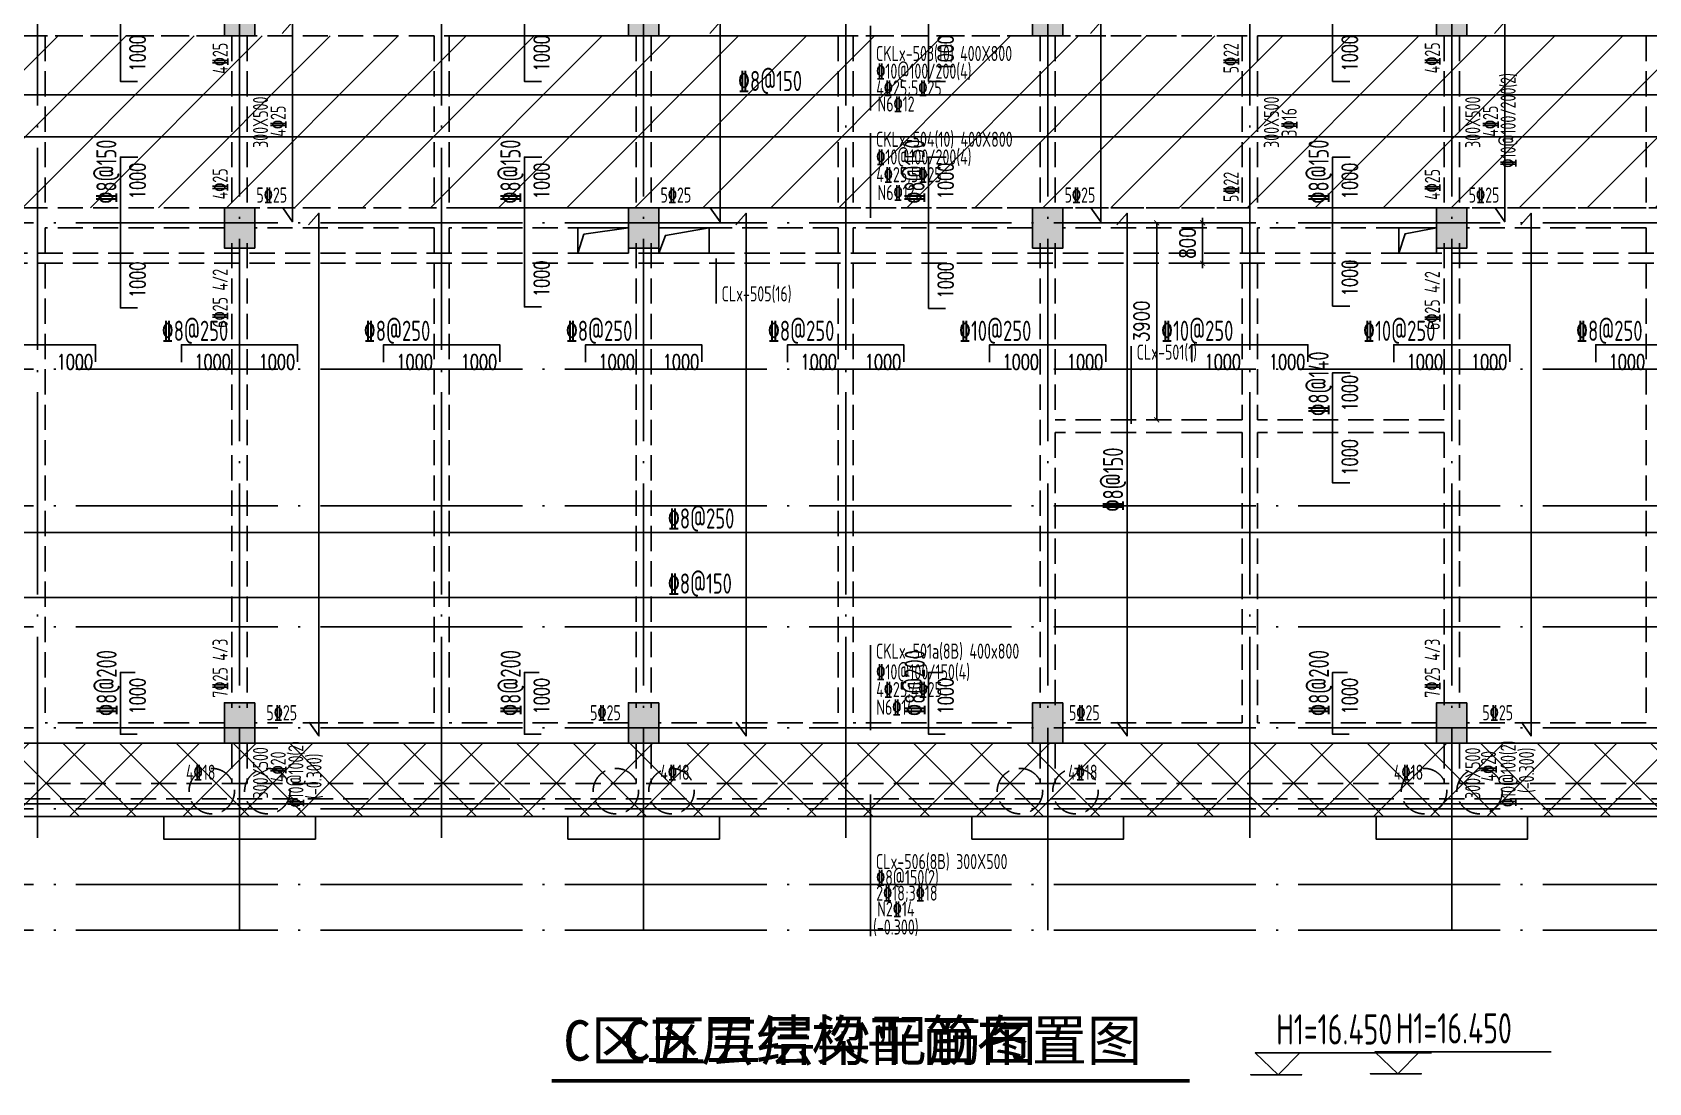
# Model space of a CAD drawing. Header units: millimetres. Extents: x 2998490 to 15040601, y 444546 to 7822218.
# Drawn here: x 14637164 to 14669164, y 7528879 to 7549673 of the extents above; entities that cross this region are included whole.
import ezdxf

# ---------------------------------------------------------------- set-up
doc = ezdxf.new("R2010")
doc.units = ezdxf.units.MM
doc.header["$LTSCALE"] = 2000
doc.linetypes.add('DASH', pattern=[0.35, 0.25, -0.1])
doc.linetypes.add('DOTE', pattern=[2.42, 2, -0.2, 0.02, -0.2])
for name, color, linetype in [('3-AXIS', 3, 'Continuous'), ('3-ban', 84, 'Continuous'), ('3-ban-hatch', 9, 'Continuous'), ('3-ban-rein', 1, 'Continuous'), ('3-ban-TEXT', 7, 'Continuous'), ('3-COLUMN-UP', 2, 'Continuous'), ('3-dcl', 3, 'Continuous'), ('3-dote', 43, 'DOTE'), ('3-HATCH', 8, 'Continuous'), ('3-liang-rein-X', 54, 'Continuous'), ('3-liang-rein-Y', 130, 'Continuous'), ('3-liang-R截面-X', 50, 'Continuous'), ('3-liang-R截面-Y', 70, 'Continuous'), ('3-liang-s-1', 44, 'Continuous'), ('3-liang-xu', 120, 'DASH'), ('3-装饰线脚', 7, 'Continuous')]:
    doc.layers.add(name, color=color, linetype=linetype)
doc.styles.add('DIM_FONT', font='SIMPLEX', dxfattribs={"width": 0.8, "bigfont": 'HZTXT'})
doc.styles.add('TJ1', font='tj-romans1.shx', dxfattribs={"width": 0.8, "bigfont": 'tj-hztxt1.shx'})
doc.styles.add('TSSD_Rein', font='Tssdeng.shx', dxfattribs={"width": 0.7, "bigfont": 'hztxt.shx'})
doc.styles.add('黑体', font='SIMHEI.TTF')
doc.dimstyles.new('DIMN100', dxfattribs={"dimtxt": 300, "dimasz": 100, "dimexe": 250, "dimexo": 300, "dimgap": 150, "dimtad": 1, "dimdec": 0, "dimzin": 0, "dimdsep": 46, "dimtxsty": 'DIM_FONT', "dimblk": 'ARCHTICK', "dimcen": 0.09, "dimclrt": 7, "dimazin": 2, "dimtfac": 1, "dimtdec": 0, "dimtix": 1, "dimtmove": 2, "dimatfit": 3, "dimldrblk": 'ARCHTICK', "dimfxl": 0, "dimtolj": 1, "dimtzin": 0, "dimarcsym": 0})

# ---------------------------------------------------------------- blocks, each defined once
blk = doc.blocks.new('_ArchTick')
at = {"color": 0, "linetype": 'ByBlock', "const_width": 0.15}
blk.add_lwpolyline([(-0.5, -0.5), (0.5, 0.5)], dxfattribs=at)
blk = doc.blocks.new('*D1812')
at = {"layer": '3-ban', "color": 0, "lineweight": -2}
for p, q in [((14659424, 7545901), (14659424, 7542001)), ((14659426, 7545901), (14659674, 7545901)), ((14659426, 7542001), (14659674, 7542001))]:
    blk.add_line(p, q, dxfattribs=at)
at = {"layer": 'Defpoints', "color": 0}
for p in [(14659126, 7545901), (14659126, 7542001), (14659424, 7542001)]:
    blk.add_point(p, dxfattribs=at)
at = {"layer": '3-ban', "color": 0, "lineweight": -2, "xscale": 100, "yscale": 100, "zscale": 100}
for p, rotation in [((14659424, 7545901), 90), ((14659424, 7542001), 270)]:
    blk.add_blockref('_ArchTick', p, dxfattribs=dict(at, rotation=rotation))
at = {"layer": '3-ban', "color": 7, "insert": (14659124, 7543951), "char_height": 300, "attachment_point": 5, "rotation": 90, "style": 'DIM_FONT'}
blk.add_mtext('\\A1;3900', dxfattribs=at)
blk = doc.blocks.new('*D1814')
at = {"layer": '3-ban', "color": 0, "lineweight": -2}
for p, q in [((14660334, 7545901), (14660334, 7546001)), ((14660105, 7545901), (14660584, 7545901)), ((14660334, 7545101), (14660334, 7545901)), ((14660105, 7545101), (14660584, 7545101)), ((14660334, 7545101), (14660334, 7545001))]:
    blk.add_line(p, q, dxfattribs=at)
at = {"layer": 'Defpoints', "color": 0}
for p in [(14659805, 7545901), (14660334, 7545901), (14659805, 7545101)]:
    blk.add_point(p, dxfattribs=at)
at = {"layer": '3-ban', "color": 0, "lineweight": -2, "xscale": 100, "yscale": 100, "zscale": 100}
for p, rotation in [((14660334, 7545901), 270), ((14660334, 7545101), 90)]:
    blk.add_blockref('_ArchTick', p, dxfattribs=dict(at, rotation=rotation))
at = {"layer": '3-ban', "color": 7, "insert": (14660034, 7545501), "char_height": 300, "attachment_point": 5, "rotation": 90, "style": 'DIM_FONT'}
blk.add_mtext('\\A1;800', dxfattribs=at)

msp = doc.modelspace()

# ---------------------------------------------------------------- hatches: boundary and pattern name
at = {"layer": '3-ban-hatch'}
h = msp.add_hatch(dxfattribs=at)
h.set_pattern_fill('ANSI31', color=8, scale=300, style=0)
h.set_pattern_definition([(225, (29074325.8, 15221427.5), (673.51921, -673.51921), [])])
h.paths.add_polyline_path([(14691566.9, 7549601.4), (14691566.9, 7543201.4), (14692155.7, 7543201.4), (14692660.5, 7542896.9), (14695264, 7540294.1), (14695493.1, 7539740), (14695493.1, 7536061.2), (14695262.8, 7535507.5), (14692660.8, 7532905.5), (14692106.7, 7532676.5), (14688427.3, 7532676.5), (14687873.3, 7532905.7), (14685271.6, 7535507.3), (14685041.9, 7536061.2), (14685041.9, 7537601.4), (14681566.9, 7537601.4), (14681566.9, 7543201.4), (14681566.9, 7545901.4), (14681566.9, 7546201.4), (14618716.9, 7546201.4), (14618716.9, 7549601.4)])
h = msp.add_hatch(dxfattribs=at)
h.set_pattern_fill('ANSI37', color=8, scale=250, style=0)
h.set_pattern_definition([(135, (28833537.14, -1307.25), (561.266008, 561.266008), []), (45, (28833537.14, -1307.25), (561.266008, -561.266008), [])])
h.paths.add_polyline_path([(14618716.8, 7535601.4), (14618716.8, 7536901.4), (14615916.8, 7536901.4), (14615916.8, 7534151.3), (14683366.8, 7534151.3), (14683366.8, 7537601.4), (14681566.8, 7537601.4), (14681566.8, 7535601.4)])
at = {"layer": '3-HATCH'}
for points in [[(14641566.9, 7550401.4), (14640966.9, 7550401.4), (14640966.9, 7549601.4), (14641566.9, 7549601.4)], [(14649566.9, 7550401.4), (14648966.9, 7550401.4), (14648966.9, 7549601.4), (14649566.9, 7549601.4)], [(14657566.9, 7550401.4), (14656966.9, 7550401.4), (14656966.9, 7549601.4), (14657566.9, 7549601.4)], [(14665566.9, 7550401.4), (14664966.9, 7550401.4), (14664966.9, 7549601.4), (14665566.9, 7549601.4)], [(14641566.9, 7546201.4), (14640966.9, 7546201.4), (14640966.9, 7545401.4), (14641566.9, 7545401.4)], [(14649566.9, 7546201.4), (14648966.9, 7546201.4), (14648966.9, 7545401.4), (14649566.9, 7545401.4)], [(14657566.9, 7546201.4), (14656966.9, 7546201.4), (14656966.9, 7545401.4), (14657566.9, 7545401.4)], [(14665566.9, 7546201.4), (14664966.9, 7546201.4), (14664966.9, 7545401.4), (14665566.9, 7545401.4)], [(14641566.9, 7536401.4), (14640966.9, 7536401.4), (14640966.9, 7535601.4), (14641566.9, 7535601.4)], [(14649566.9, 7536401.4), (14648966.9, 7536401.4), (14648966.9, 7535601.4), (14649566.9, 7535601.4)], [(14657566.9, 7536401.4), (14656966.9, 7536401.4), (14656966.9, 7535601.4), (14657566.9, 7535601.4)], [(14665566.9, 7536401.4), (14664966.9, 7536401.4), (14664966.9, 7535601.4), (14665566.9, 7535601.4)]]:
    msp.add_hatch(color=256, dxfattribs=at).paths.add_polyline_path(points)

# ---------------------------------------------------------------- linework, layer by layer
at = {"layer": '3-AXIS', "color": 15, "linetype": 'DOTE'}
for p, q in [((14641266.8, 7531901.4), (14641266.8, 7562416)), ((14649266.8, 7531901.4), (14649266.8, 7562416)), ((14657266.8, 7531901.4), (14657266.8, 7562416)), ((14665266.8, 7531901.4), (14665266.8, 7562416)), ((14695266.8, 7545901.4), (14614408.5, 7545901.4)), ((14695266.8, 7543001.4), (14614408.5, 7543001.4)), ((14695266.8, 7540301.4), (14614408.5, 7540301.4)), ((14695266.8, 7537901.4), (14614408.5, 7537901.4)), ((14695266.8, 7535901.4), (14614408.5, 7535901.4)), ((14695266.8, 7534301.4), (14614408.5, 7534301.4)), ((14695266.8, 7532801.4), (14614408.5, 7532801.4)), ((14695266.8, 7531901.4), (14614408.5, 7531901.4))]:
    msp.add_line(p, q, dxfattribs=at)
at = {"layer": '3-ban'}
msp.add_lwpolyline([(14667231.3, 7529488), (14663744.3, 7529488), (14664200, 7529056.7), (14663655.1, 7529056.7), (14664663.8, 7529056.7), (14664200, 7529056.7), (14664624, 7529488)], dxfattribs=at)
at = {"layer": '3-ban', "const_width": 70}
msp.add_lwpolyline([(14647446, 7528914.2), (14660075.7, 7528914.2)], dxfattribs=at)
at = {"layer": '3-ban-rein'}
for points in [[(14639245.3, 7548701.4), (14638907.3, 7548701.4), (14638907.3, 7551614.9), (14639253.3, 7551614.9)], [(14647245.3, 7548701.4), (14646907.3, 7548701.4), (14646907.3, 7551601.4), (14647253.3, 7551601.4)], [(14655245.3, 7548701.4), (14654907.3, 7548701.4), (14654907.3, 7551602.3), (14655253.3, 7551602.3)], [(14663245.3, 7548701.4), (14662907.3, 7548701.4), (14662907.3, 7551598.9), (14663253.3, 7551598.9)], [(14642122.7, 7546197.2), (14642316.1, 7545923.6), (14642316.1, 7549880.8), (14642113, 7549651.5)], [(14650585.4, 7546197.2), (14650778.8, 7545923.6), (14650778.8, 7549880.8), (14650575.7, 7549651.5)], [(14658122.7, 7546197.2), (14658316.1, 7545923.6), (14658316.1, 7549880.8), (14658113, 7549651.5)], [(14666122.7, 7546197.2), (14666316.1, 7545923.6), (14666316.1, 7549880.8), (14666113, 7549651.5)], [(14691410.6, 7548094.9), (14691410.6, 7548432.9), (14618833.6, 7548432.9), (14618833.6, 7548086.9)], [(14691204.9, 7547799), (14691478.5, 7547605.5), (14618817.4, 7547605.5), (14619046.8, 7547808.6)], [(14639245.3, 7544216.5), (14638907.3, 7544216.5), (14638907.3, 7547201.4), (14639253.3, 7547201.4)], [(14647245.3, 7544236.2), (14646907.3, 7544236.2), (14646907.3, 7547201.4), (14647253.3, 7547201.4)], [(14655245.3, 7544207.6), (14654907.3, 7544207.6), (14654907.3, 7547201.4), (14655253.3, 7547201.4)], [(14663245.3, 7544253.1), (14662907.3, 7544253.1), (14662907.3, 7547201.4), (14663253.3, 7547201.4)], [(14642643.5, 7536017.5), (14642837, 7535743.9), (14642837, 7546091.7), (14642633.9, 7545862.4)], [(14651101.3, 7536017.5), (14651294.8, 7535743.9), (14651294.8, 7546091.7), (14651091.7, 7545862.4)], [(14658643.5, 7536017.5), (14658837, 7535743.9), (14658837, 7546091.7), (14658633.9, 7545862.4)], [(14666643.5, 7536017.5), (14666837, 7535743.9), (14666837, 7546091.7), (14666633.9, 7545862.4)], [(14638416.8, 7543148.8), (14638416.8, 7543486.8), (14636116.8, 7543486.8), (14636116.8, 7543140.8)], [(14642416.8, 7543148.8), (14642416.8, 7543486.8), (14640116.8, 7543486.8), (14640116.8, 7543140.8)], [(14646416.8, 7543148.8), (14646416.8, 7543486.8), (14644116.8, 7543486.8), (14644116.8, 7543140.8)], [(14650416.8, 7543148.8), (14650416.8, 7543486.8), (14648116.8, 7543486.8), (14648116.8, 7543140.8)], [(14654416.8, 7543148.8), (14654416.8, 7543486.8), (14652116.8, 7543486.8), (14652116.8, 7543140.8)], [(14658416.8, 7543148.8), (14658416.8, 7543486.8), (14656116.8, 7543486.8), (14656116.8, 7543140.8)], [(14662416.8, 7543148.8), (14662416.8, 7543486.8), (14660116.8, 7543486.8), (14660116.8, 7543140.8)], [(14666416.8, 7543148.8), (14666416.8, 7543486.8), (14664116.8, 7543486.8), (14664116.8, 7543140.8)], [(14670416.8, 7543148.8), (14670416.8, 7543486.8), (14668116.8, 7543486.8), (14668116.8, 7543140.8)], [(14663245.3, 7540751.4), (14662907.3, 7540751.4), (14662907.3, 7542934.7), (14663253.3, 7542934.7)], [(14682530.9, 7539432.9), (14682530.9, 7539770.8), (14618819.5, 7539770.8), (14618819.5, 7539424.8)], [(14681204.9, 7538676.2), (14681478.5, 7538482.7), (14618817.4, 7538482.7), (14619046.8, 7538685.8)], [(14639199.4, 7537001.4), (14638907.3, 7537001.4), (14638907.3, 7535775.4), (14639236.6, 7535775.4)], [(14647199.4, 7537001.4), (14646907.3, 7537001.4), (14646907.3, 7535775.4), (14647236.6, 7535775.4)], [(14655199.4, 7537001.4), (14654907.3, 7537001.4), (14654907.3, 7535775.4), (14655236.6, 7535775.4)], [(14663199.4, 7537001.4), (14662907.3, 7537001.4), (14662907.3, 7535775.4), (14663236.6, 7535775.4)]]:
    msp.add_lwpolyline(points, dxfattribs=at)
at = {"layer": '3-COLUMN-UP'}
for points in [[(14641566.9, 7550401.4), (14640966.9, 7550401.4), (14640966.9, 7549601.4), (14641566.9, 7549601.4)], [(14649566.9, 7550401.4), (14648966.9, 7550401.4), (14648966.9, 7549601.4), (14649566.9, 7549601.4)], [(14657566.9, 7550401.4), (14656966.9, 7550401.4), (14656966.9, 7549601.4), (14657566.9, 7549601.4)], [(14665566.9, 7550401.4), (14664966.9, 7550401.4), (14664966.9, 7549601.4), (14665566.9, 7549601.4)], [(14641566.9, 7546201.4), (14640966.9, 7546201.4), (14640966.9, 7545401.4), (14641566.9, 7545401.4)], [(14649566.9, 7546201.4), (14648966.9, 7546201.4), (14648966.9, 7545401.4), (14649566.9, 7545401.4)], [(14657566.9, 7546201.4), (14656966.9, 7546201.4), (14656966.9, 7545401.4), (14657566.9, 7545401.4)], [(14665566.9, 7546201.4), (14664966.9, 7546201.4), (14664966.9, 7545401.4), (14665566.9, 7545401.4)], [(14641566.9, 7536401.4), (14640966.9, 7536401.4), (14640966.9, 7535601.4), (14641566.9, 7535601.4)], [(14649566.9, 7536401.4), (14648966.9, 7536401.4), (14648966.9, 7535601.4), (14649566.9, 7535601.4)], [(14657566.9, 7536401.4), (14656966.9, 7536401.4), (14656966.9, 7535601.4), (14657566.9, 7535601.4)], [(14665566.9, 7536401.4), (14664966.9, 7536401.4), (14664966.9, 7535601.4), (14665566.9, 7535601.4)]]:
    msp.add_lwpolyline(points, close=True, dxfattribs=at)
at = {"layer": '3-dcl', "linetype": 'DASH'}
msp.add_lwpolyline([(14691566.9, 7549601.4), (14691566.9, 7543201.4), (14692155.7, 7543201.4), (14692660.5, 7542896.9), (14695264, 7540294.1), (14695493.1, 7539740), (14695493.1, 7536061.2), (14695262.8, 7535507.5), (14692660.8, 7532905.5), (14692106.7, 7532676.5), (14688427.3, 7532676.5), (14687873.3, 7532905.7), (14685271.6, 7535507.3), (14685041.9, 7536061.2), (14685041.9, 7537601.4), (14681566.9, 7537601.4), (14681566.9, 7543201.4), (14681566.9, 7543201.4), (14681566.9, 7545901.4), (14681566.9, 7545901.4), (14681566.9, 7546201.4), (14618716.9, 7546201.4), (14618716.9, 7549601.4), (14691566.9, 7549601.4)], dxfattribs=at)
at = {"layer": '3-dote'}
for p, q in [((14637266.8, 7561906.6), (14637266.8, 7533725)), ((14645266.8, 7561906.6), (14645266.8, 7533725)), ((14653266.8, 7561906.6), (14653266.8, 7533725)), ((14661266.8, 7561906.6), (14661266.8, 7533725))]:
    msp.add_line(p, q, dxfattribs=at)
at = {"layer": '3-liang-R截面-X'}
for p, q in [((14653758.7, 7549800.1), (14653758.7, 7548122.4)), ((14653758.7, 7547673.1), (14653758.7, 7545997.2)), ((14650702.3, 7545193.3), (14650702.3, 7544304.8)), ((14658919.5, 7543458.6), (14658919.5, 7541920.1)), ((14653758.7, 7537539.9), (14653758.7, 7535859.4)), ((14653758.7, 7534582.2), (14653758.7, 7531779.7))]:
    msp.add_line(p, q, dxfattribs=at)
msp.add_lwpolyline([(14664863.1, 7529467.1), (14661376.1, 7529467.1), (14661831.8, 7529035.8), (14661286.8, 7529035.8), (14662295.6, 7529035.8), (14661831.8, 7529035.8), (14662255.7, 7529467.1)], dxfattribs=at)
at = {"layer": '3-liang-R截面-X', "const_width": 70}
msp.add_lwpolyline([(14648631.3, 7528914.2), (14657859.3, 7528914.2)], dxfattribs=at)
at = {"layer": '3-liang-s-1'}
for points in [[(14683116.8, 7558001.4), (14681566.9, 7558001.4), (14681566.9, 7560201.4), (14618716.9, 7560201.4), (14618716.9, 7535601.4), (14681566.9, 7535601.4), (14681566.9, 7537601.4), (14683116.8, 7537601.4)], [(14647966.8, 7545301.4), (14648085.8, 7545675.6), (14648966.8, 7545801.4)], [(14649566.9, 7545301.4), (14649697.7, 7545651.8), (14650566.8, 7545801.4)], [(14664216.8, 7545301.4), (14664342.3, 7545684.3), (14664966.8, 7545801.4)], [(14683116.8, 7537601.4), (14683116.8, 7537601.4), (14683116.8, 7534401.3), (14616166.8, 7534401.3), (14616166.8, 7536651.4), (14618716.8, 7536651.4)], [(14684565.6, 7537051.4), (14683366.8, 7537051.4), (14683366.8, 7534151.3), (14615916.8, 7534151.3), (14615916.8, 7536901.4), (14618716.8, 7536901.4)], [(14642767.2, 7534151.3), (14642767.2, 7533701.1), (14639766.5, 7533701.1), (14639766.5, 7534151.3)], [(14650767.2, 7534151.3), (14650767.2, 7533701.1), (14647766.5, 7533701.1), (14647766.5, 7534151.3)], [(14658767.2, 7534151.3), (14658767.2, 7533701.1), (14655766.5, 7533701.1), (14655766.5, 7534151.3)], [(14666767.2, 7534151.3), (14666767.2, 7533701.1), (14663766.5, 7533701.1), (14663766.5, 7534151.3)]]:
    msp.add_lwpolyline(points, dxfattribs=at)
for points in [[(14647966.8, 7545301.4), (14648966.8, 7545301.4), (14648966.8, 7545801.4), (14647966.8, 7545801.4)], [(14649566.9, 7545801.4), (14650566.8, 7545801.4), (14650566.8, 7545301.4), (14649566.9, 7545301.4)], [(14664216.8, 7545301.4), (14664966.8, 7545301.4), (14664966.8, 7545801.4), (14664216.8, 7545801.4)]]:
    msp.add_lwpolyline(points, close=True, dxfattribs=at)
at = {"layer": '3-liang-xu'}
for p, q in [((14640966.9, 7549601.4), (14637416.9, 7549601.4)), ((14637416.9, 7549601.4), (14637416.9, 7546201.4)), ((14641116.9, 7549601.4), (14641116.9, 7546201.4)), ((14641416.9, 7549601.4), (14641416.9, 7546201.4)), ((14645116.9, 7549601.4), (14641566.9, 7549601.4)), ((14645116.9, 7549601.4), (14645116.9, 7546201.4)), ((14648966.9, 7549601.4), (14645416.9, 7549601.4)), ((14645416.9, 7549601.4), (14645416.9, 7546201.4)), ((14649116.9, 7549601.4), (14649116.9, 7546201.4)), ((14649416.9, 7549601.4), (14649416.9, 7546201.4)), ((14653116.9, 7549601.4), (14649566.9, 7549601.4)), ((14653116.9, 7549601.4), (14653116.9, 7546201.4)), ((14656966.9, 7549601.4), (14653416.9, 7549601.4)), ((14653416.9, 7549601.4), (14653416.9, 7546201.4)), ((14657116.9, 7549601.4), (14657116.9, 7546201.4)), ((14657416.9, 7549601.4), (14657416.9, 7546201.4)), ((14661116.9, 7549601.4), (14657566.9, 7549601.4)), ((14661116.9, 7549601.4), (14661116.9, 7546201.4)), ((14664966.9, 7549601.4), (14661416.9, 7549601.4)), ((14661416.9, 7549601.4), (14661416.9, 7546201.4)), ((14665116.9, 7549601.4), (14665116.9, 7546201.4)), ((14665416.9, 7549601.4), (14665416.9, 7546201.4)), ((14669116.9, 7549601.4), (14665566.9, 7549601.4)), ((14669116.9, 7549601.4), (14669116.9, 7546201.4)), ((14640966.9, 7546201.4), (14637416.9, 7546201.4)), ((14645116.9, 7546201.4), (14641566.9, 7546201.4)), ((14648970.2, 7546201.4), (14645416.9, 7546201.4)), ((14653116.9, 7546201.4), (14649566.9, 7546201.4)), ((14656966.9, 7546201.4), (14653416.9, 7546201.4)), ((14661116.9, 7546201.4), (14657566.9, 7546201.4)), ((14664966.9, 7546201.4), (14661416.9, 7546201.4)), ((14669116.9, 7546201.4), (14665566.9, 7546201.4)), ((14640966.9, 7545801.4), (14637416.9, 7545801.4)), ((14637416.9, 7545801.4), (14637416.9, 7536001.4)), ((14645116.9, 7545801.4), (14641566.9, 7545801.4)), ((14645116.9, 7545801.4), (14645116.9, 7536001.4)), ((14648966.8, 7545801.4), (14645416.9, 7545801.4)), ((14645416.9, 7545801.4), (14645416.9, 7536001.4)), ((14653116.9, 7545801.4), (14649566.9, 7545801.4)), ((14653116.9, 7545801.4), (14653116.9, 7536001.4)), ((14656966.9, 7545801.4), (14653416.9, 7545801.4)), ((14653416.9, 7545801.4), (14653416.9, 7536001.4)), ((14661116.9, 7545801.4), (14657566.9, 7545801.4)), ((14661116.9, 7545801.4), (14661116.9, 7542001.4)), ((14664966.9, 7545801.4), (14661416.9, 7545801.4)), ((14661416.9, 7545801.4), (14661416.9, 7542001.4)), ((14669116.9, 7545801.4), (14665566.9, 7545801.4)), ((14669116.9, 7545801.4), (14669116.9, 7536001.4)), ((14681166.9, 7545301.4), (14619016.9, 7545301.4)), ((14641116.9, 7545501.4), (14641116.9, 7536301.4)), ((14641416.9, 7545501.4), (14641416.9, 7536301.4)), ((14649116.9, 7545501.4), (14649116.9, 7536301.4)), ((14649416.9, 7545501.4), (14649416.9, 7536301.4)), ((14657116.9, 7545501.4), (14657116.9, 7536301.4)), ((14657416.9, 7545501.4), (14657416.9, 7542001.4)), ((14665116.9, 7545501.4), (14665116.9, 7542001.4)), ((14665416.9, 7545501.4), (14665416.9, 7536301.4)), ((14681166.9, 7545101.4), (14619016.9, 7545101.4)), ((14661116.9, 7542001.4), (14657416.9, 7542001.4)), ((14665116.9, 7542001.4), (14661416.9, 7542001.4)), ((14661116.9, 7541751.4), (14657416.9, 7541751.4)), ((14657416.9, 7541751.4), (14657416.9, 7536301.4)), ((14661116.9, 7541751.4), (14661116.9, 7536001.4)), ((14665116.9, 7541751.4), (14661416.9, 7541751.4)), ((14661416.9, 7541751.4), (14661416.9, 7536001.4)), ((14665116.9, 7541751.4), (14665116.9, 7536301.4)), ((14640966.9, 7536001.4), (14637416.9, 7536001.4)), ((14645116.9, 7536001.4), (14641566.9, 7536001.4)), ((14648966.9, 7536001.4), (14645416.9, 7536001.4)), ((14653116.9, 7536001.4), (14649566.9, 7536001.4)), ((14656966.9, 7536001.4), (14653416.9, 7536001.4)), ((14661116.9, 7536001.4), (14657566.9, 7536001.4)), ((14664966.9, 7536001.4), (14661416.9, 7536001.4)), ((14669116.9, 7536001.4), (14665566.9, 7536001.4)), ((14640966.9, 7535601.4), (14633566.9, 7535601.4)), ((14641116.9, 7535601.4), (14641116.9, 7534801.3)), ((14641416.9, 7535601.4), (14641416.9, 7534801.3)), ((14648966.9, 7535601.4), (14641566.9, 7535601.4)), ((14649116.9, 7535601.4), (14649116.9, 7534801.3)), ((14649416.9, 7535601.4), (14649416.9, 7534801.3)), ((14656966.9, 7535601.4), (14649566.9, 7535601.4)), ((14657116.9, 7535601.4), (14657116.9, 7534801.3)), ((14657416.9, 7535601.4), (14657416.9, 7534801.3)), ((14664966.9, 7535601.4), (14657566.9, 7535601.4)), ((14665116.9, 7535601.4), (14665116.9, 7534801.3)), ((14665416.9, 7535601.4), (14665416.9, 7534801.3)), ((14672966.9, 7535601.4), (14665566.9, 7535601.4)), ((14682716.9, 7534801.3), (14616566.8, 7534801.3)), ((14683016.9, 7534501.3), (14616266.8, 7534501.3))]:
    msp.add_line(p, q, dxfattribs=at)
at = {"layer": '3-装饰线脚', "linetype": 'DASH'}
for centre in [(14640716.8, 7534651.4), (14641816.8, 7534651.4), (14648716.8, 7534651.4), (14649816.8, 7534651.4), (14656716.8, 7534651.4), (14657816.8, 7534651.4), (14664716.8, 7534651.4), (14665816.8, 7534651.4)]:
    msp.add_circle(centre, 450, dxfattribs=at)

# ---------------------------------------------------------------- texts
at = {"layer": '3-ban', "style": 'TSSD_Rein', "width": 0.7}
for s, rotation, p in [('%%1328@150', 0.00581, (14651133.2, 7548509.8, -5065)), ('%%1328@150', 89.99419, (14638830.3, 7546280.1, -5065)), ('%%1328@150', 89.99419, (14646830.3, 7546280.1, -5065)), ('%%1328@150', 89.99419, (14654830.3, 7546280.1, -5065)), ('%%1328@150', 89.99419, (14662830.3, 7546280.1, -5065)), ('%%1328@250', 0.00581, (14639724.3, 7543563.7, -5065)), ('%%1328@250', 0.00581, (14643724.3, 7543563.7, -5065)), ('%%1328@250', 0.00581, (14647724.3, 7543563.7, -5065)), ('%%1328@250', 0.00581, (14651724.3, 7543563.7, -5065)), ('%%13210@250', 0.00581, (14655508.9, 7543563.7, -5065)), ('%%13210@250', 0.00581, (14659508.9, 7543563.7, -5065)), ('%%13210@250', 0.00581, (14663508.9, 7543563.7, -5065)), ('%%1328@250', 0.00581, (14667724.3, 7543563.7, -5065)), ('%%1328@140', 89.99419, (14662830.3, 7542080.1, -5065)), ('%%1328@150', 89.99419, (14658759.9, 7540183.7, -5065)), ('%%1328@250', 0.00581, (14649744.2, 7539847.8, -5065)), ('%%1328@150', 0.00581, (14649744.2, 7538559.7, -5065)), ('%%1328@200', 90.00581, (14638835.1, 7536137.4, -5065)), ('%%1328@200', 90.00581, (14646835.1, 7536137.4, -5065)), ('%%1328@200', 90.00581, (14654835.1, 7536137.4, -5065)), ('%%1328@200', 90.00581, (14662835.1, 7536137.4, -5065))]:
    msp.add_text(s, height=400, rotation=rotation, dxfattribs=at).set_placement(p)
msp.add_text('H1=16.450', height=600, dxfattribs=at).set_placement((14664159.5, 7529655.2))
at = {"layer": '3-ban', "style": '黑体'}
msp.add_text('C区五层结构平面布置图', height=800, dxfattribs=at).set_placement((14647677.3, 7529314.2))
at = {"layer": '3-ban-TEXT', "style": 'TJ1', "width": 0.7}
for p in [(14639397.2, 7548898.4), (14647397.2, 7548898.4), (14655397.2, 7548898.4), (14663397.2, 7548898.4), (14639397.2, 7546371.3), (14647397.2, 7546371.3), (14655397.2, 7546371.3), (14663397.2, 7546371.3), (14639397.2, 7544413.4), (14647397.2, 7544433.1), (14655397.2, 7544404.5), (14663397.2, 7544450), (14663397.2, 7542171.3), (14663397.2, 7540898.4), (14639397.2, 7536171.3), (14647397.2, 7536171.3), (14655397.2, 7536171.3), (14663397.2, 7536171.3)]:
    msp.add_text('1000', height=300, rotation=90, dxfattribs=at).set_placement(p)
for p in [(14637646.5, 7542996.9), (14640373.5, 7542996.9), (14641646.5, 7542996.9), (14644373.5, 7542996.9), (14645646.5, 7542996.9), (14648373.5, 7542996.9), (14649646.5, 7542996.9), (14652373.5, 7542996.9), (14653646.5, 7542996.9), (14656373.5, 7542996.9), (14657646.5, 7542996.9), (14660373.5, 7542996.9), (14661646.5, 7542996.9), (14664373.5, 7542996.9), (14665646.5, 7542996.9), (14668373.5, 7542996.9)]:
    msp.add_text('1000', height=300, dxfattribs=at).set_placement(p)
at = {"layer": '3-liang-rein-X', "style": 'TSSD_Rein', "width": 0.7}
for s, p in [('%%13210@100/200(4)', (14653871.5, 7548754)), ('4%%13225;5%%13225', (14653871.5, 7548421.6)), ('N6%%13212', (14653897.1, 7548103.7)), ('%%13210@100/200(4)', (14653871.5, 7547055.4)), ('4%%13225;5%%13225', (14653871.5, 7546705.4)), ('5%%13225', (14641600.7, 7546301.4)), ('5%%13225', (14649600.7, 7546301.4)), ('N6%%13212', (14653897.1, 7546350.2)), ('5%%13225', (14657600.7, 7546301.4)), ('5%%13225', (14665600.7, 7546301.4)), ('%%13210@100/150(4)', (14653871.5, 7536861.9)), ('4%%13225;4%%13225', (14653871.5, 7536511.9)), ('5%%13225', (14641798.2, 7536052.8)), ('5%%13225', (14648207.3, 7536052.8)), ('N6%%13214', (14653871.5, 7536161.9)), ('5%%13225', (14657687.5, 7536052.8)), ('5%%13225', (14665871.6, 7536052.8)), ('4%%13218', (14640206.5, 7534874)), ('4%%13218', (14649596, 7534874)), ('4%%13218', (14657671.1, 7534874)), ('4%%13218', (14664120.2, 7534874)), ('%%1328@150(2)', (14653870.5, 7532791.3)), ('2%%13218;3%%13218', (14653870.5, 7532481.6)), ('N2%%13214', (14653890.8, 7532169)), ('(-0.300)', (14653810.9, 7531810.4))]:
    msp.add_text(s, height=300, dxfattribs=at).set_placement(p)
at = {"layer": '3-liang-rein-Y', "style": 'TSSD_Rein', "width": 0.7}
for s, p in [('4%%13225', (14641031.8, 7548852)), ('5%%13222', (14661045.7, 7548860.3)), ('4%%13225', (14665031.4, 7548860.3)), ('%%13210@100/200(2)', (14666531.4, 7546992.7)), ('4%%13225', (14642181.4, 7547606.9)), ('4%%13225', (14666181.4, 7547606.9)), ('3%%13216', (14662195.7, 7547606.9)), ('4%%13225', (14641031.4, 7546365.8)), ('5%%13222', (14661045.7, 7546312.8)), ('4%%13225', (14665031.4, 7546354)), ('6%%13225 4/2', (14641031.4, 7543823.6)), ('6%%13225 4/2', (14665030.2, 7543778.6)), ('7%%13225 4/3', (14641031.4, 7536501.4)), ('7%%13225 4/3', (14665031.4, 7536501.4)), ('4%%13220', (14642181.4, 7534831.4)), ('%%13210@100(2)', (14642531.4, 7534325)), ('(-0.300)', (14642891.4, 7534497.1)), ('4%%13220', (14666142.5, 7534841.4)), ('%%13210@100(2)', (14666531.4, 7534334.7)), ('(-0.300)', (14666895.5, 7534614.5))]:
    msp.add_text(s, height=300, rotation=90, dxfattribs=at).set_placement(p)
at = {"layer": '3-liang-R截面-X', "style": 'TSSD_Rein', "width": 0.7}
for s, height, p in [('CKLx-503(10) 400X800', 300, (14653866.7, 7549104)), ('CKLx-504(10) 400X800', 300, (14653866.7, 7547405.4)), ('CLx-505(16)', 300, (14650810.3, 7544345.4)), ('CLx-501(1)', 300, (14659027.5, 7543190.9)), ('CKLx-501a(8B) 400x800', 300, (14653866.7, 7537272.2)), ('CLx-506(8B) 300X500', 300, (14653865.6, 7533106)), ('H1=16.450', 600, (14661791.3, 7529634.3))]:
    msp.add_text(s, height=height, dxfattribs=at).set_placement(p)
at = {"layer": '3-liang-R截面-X', "style": '黑体'}
msp.add_text('C区五层梁配筋图', height=800, dxfattribs=at).set_placement((14648862.6, 7529314.2))
at = {"layer": '3-liang-R截面-Y', "style": 'TSSD_Rein', "width": 0.7}
for p in [(14641831.4, 7547384.2), (14661845.7, 7547384.2), (14665831.4, 7547384.2), (14641831.4, 7534505.2), (14665831.4, 7534496.2)]:
    msp.add_text('300X500', height=300, rotation=90, dxfattribs=at).set_placement(p)

# ---------------------------------------------------------------- dimensions: what is measured, and where the dimension line sits
at = {"layer": '3-ban'}
for base, p1, p2, picture, middle in [((14659424, 7542001.4), (14659125.9, 7545901.4), (14659125.9, 7542001.4), '*D1812', (14659124, 7543951.4)), ((14660334, 7545901.4), (14659805.4, 7545101.4), (14659805.4, 7545901.4), '*D1814', (14660034, 7545501.4))]:
    dim = msp.add_linear_dim(base=base, p1=p1, p2=p2, angle=90, dimstyle='DIMN100', dxfattribs=at)
    dim.commit()
    dim.dimension.update_dxf_attribs({"geometry": picture, "text_midpoint": middle})

doc.saveas('drawing.dxf')
